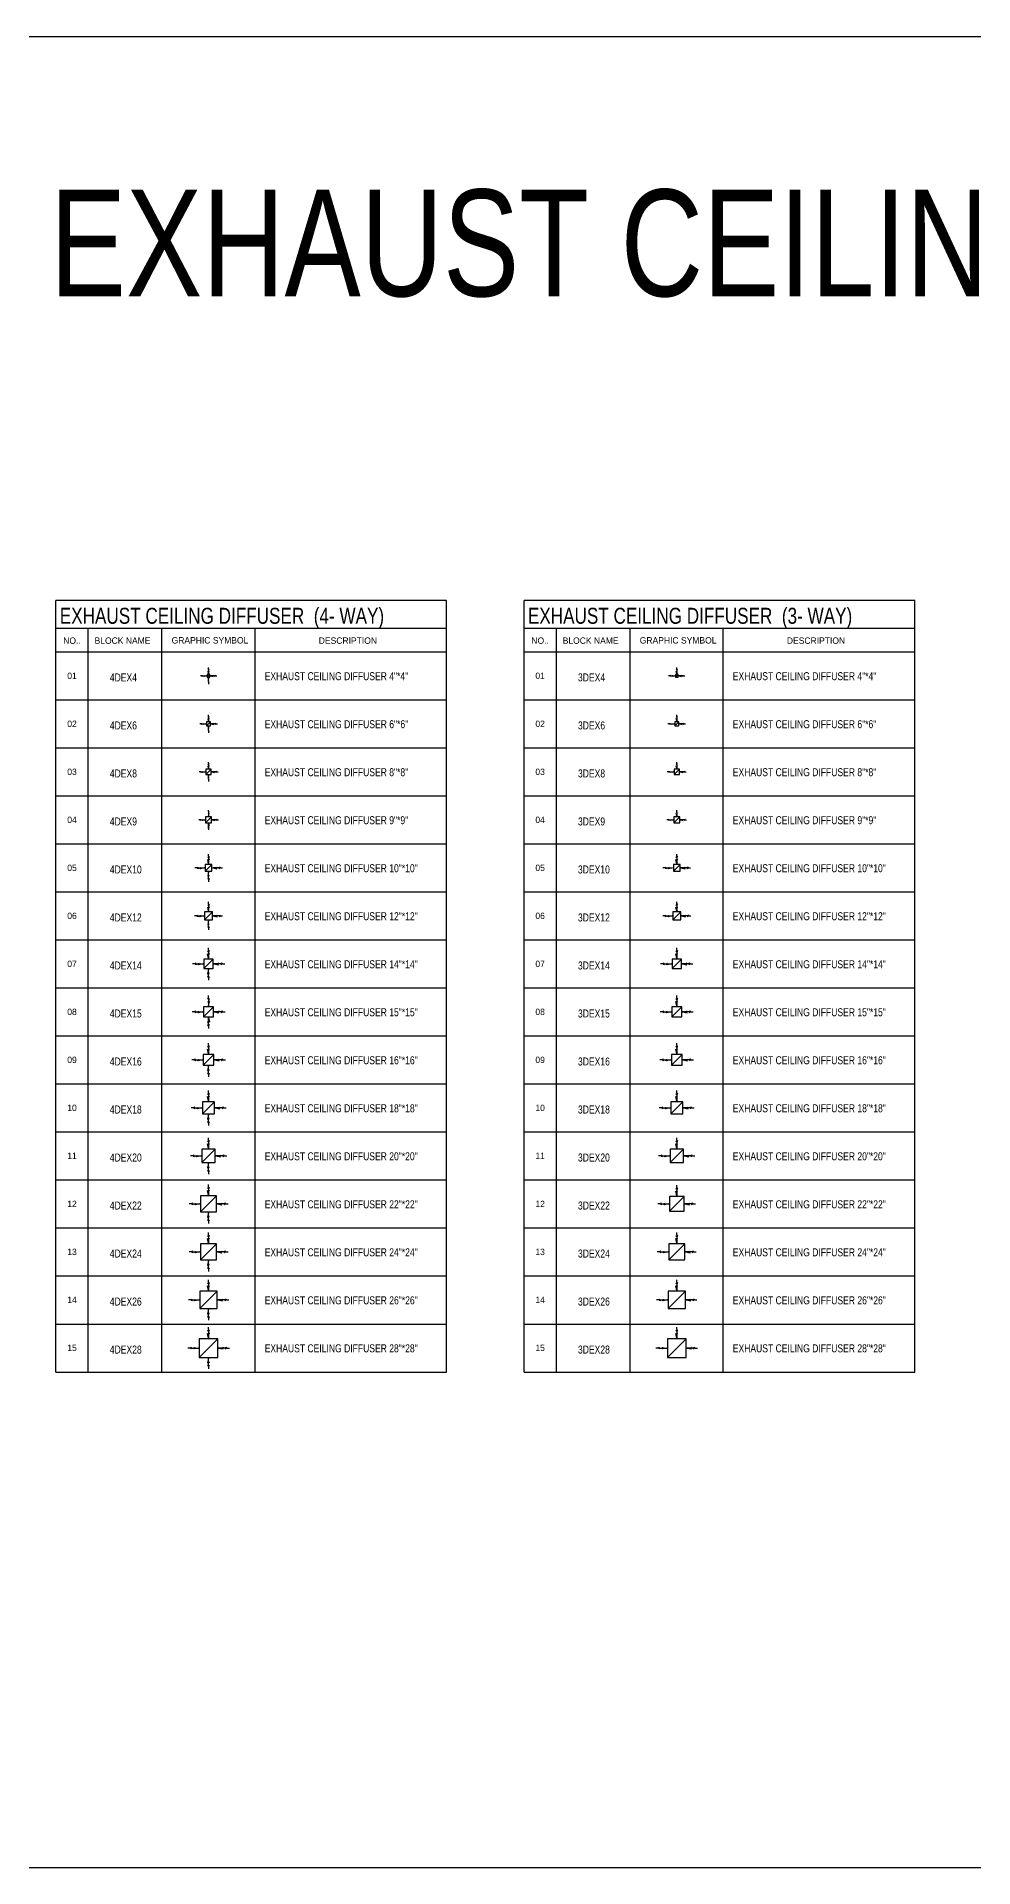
# Model space of a CAD drawing. Header units: millimetres. Extents: x 259256 to 648017, y 366981 to 480499.
# Drawn here: x 505728 to 540855, y 411861 to 480499 of the extents above; entities that cross this region are included whole.
import ezdxf
from ezdxf.enums import TextEntityAlignment as Align

# ---------------------------------------------------------------- set-up
doc = ezdxf.new("R2010")
doc.units = ezdxf.units.MM
doc.layers.get('0').update_dxf_attribs({"color": 254})
for name, color, linetype in [('11-F-A-DUCT', 11, 'Continuous'), ('40-REFERENCE-DRAWINGS-0-35', 40, 'Continuous'), ('EXHAUST GRILL', 13, 'Continuous')]:
    doc.layers.add(name, color=color, linetype=linetype)
doc.styles.add('STENCIL', font='stencil.shx')
doc.styles.add('style2', font='stencil.shx')

# ---------------------------------------------------------------- blocks, each defined once
blk = doc.blocks.new('3DEX4')
at = {"color": 13}
for p, q in [((-258, 0), (-308, 0)), ((-258, 0), (-236, 21)), ((-236, -21), (-236, 21)), ((-215, 0), (-236, -21)), ((-215, 0), (-75, 0)), ((-175, 20), (-167, 0)), ((-175, -20), (-167, 0)), ((-75, 0), (-175, -20)), ((-50, -50), (50, 50)), ((0, 215), (-21, 236)), ((-21, 236), (21, 236)), ((-20, 175), (0, 167)), ((0, 75), (-20, 175)), ((0, 258), (0, 308)), ((0, 258), (21, 236)), ((0, 215), (0, 75)), ((20, 175), (0, 167)), ((215, 0), (75, 0)), ((75, 0), (175, -20)), ((175, 20), (167, 0)), ((175, -20), (167, 0)), ((215, 0), (236, -21)), ((236, -21), (236, 21)), ((258, 0), (236, 21)), ((258, 0), (308, 0))]:
    blk.add_line(p, q, dxfattribs=at)
at = {"color": 12}
blk.add_lwpolyline([(-50, -50), (50, -50), (50, 50), (-50, 50)], close=True, dxfattribs=at)
at = {"color": 13}
for points in [[(-175, 20), (-167, 0), (-75, 0)], [(-175, -20), (-167, 0), (-75, 0)], [(-20, 175), (0, 167), (0, 75)], [(20, 175), (0, 167), (0, 75)], [(175, 20), (167, 0), (75, 0)], [(175, -20), (167, 0), (75, 0)]]:
    blk.add_solid(points, dxfattribs=at)
blk = doc.blocks.new('3DEX6')
at = {"color": 13}
for p, q in [((-283, 0), (-333, 0)), ((-283, 0), (-261, 21)), ((-261, -21), (-261, 21)), ((-200, 20), (-192, 0)), ((75, 75), (-75, -75)), ((0, 240), (-21, 261)), ((-21, 261), (21, 261)), ((-20, 200), (0, 192)), ((0, 100), (-20, 200)), ((0, 283), (0, 333)), ((0, 283), (21, 261)), ((0, 240), (0, 100)), ((20, 200), (0, 192)), ((200, 20), (192, 0)), ((261, -21), (261, 21)), ((283, 0), (261, 21)), ((283, 0), (333, 0)), ((-240, 0), (-261, -21)), ((-240, 0), (-100, 0)), ((-200, -20), (-192, 0)), ((-100, 0), (-200, -20)), ((240, 0), (100, 0)), ((100, 0), (200, -20)), ((200, -20), (192, 0)), ((240, 0), (261, -21))]:
    blk.add_line(p, q, dxfattribs=at)
at = {"color": 12}
blk.add_lwpolyline([(-75, -75), (75, -75), (75, 75), (-75, 75)], close=True, dxfattribs=at)
at = {"color": 13}
for points in [[(-200, 20), (-192, 0), (-100, 0)], [(-20, 200), (0, 192), (0, 100)], [(20, 200), (0, 192), (0, 100)], [(200, 20), (192, 0), (100, 0)], [(-200, -20), (-192, 0), (-100, 0)], [(200, -20), (192, 0), (100, 0)]]:
    blk.add_solid(points, dxfattribs=at)
blk = doc.blocks.new('3DEX8')
at = {"color": 13}
for p, q in [((-308, 0), (-358, 0)), ((-308, 0), (-286, 21)), ((-286, -21), (-286, 21)), ((-265, 0), (-286, -21)), ((-265, 0), (-125, 0)), ((-225, 20), (-217, 0)), ((-225, -20), (-217, 0)), ((-125, 0), (-225, -20)), ((100, 100), (-100, -100)), ((0, 265), (-21, 286)), ((-21, 286), (21, 286)), ((-20, 225), (0, 217)), ((0, 125), (-20, 225)), ((0, 308), (0, 358)), ((0, 308), (21, 286)), ((0, 265), (0, 125)), ((20, 225), (0, 217)), ((265, 0), (125, 0)), ((125, 0), (225, -20)), ((225, 20), (217, 0)), ((225, -20), (217, 0)), ((265, 0), (286, -21)), ((286, -21), (286, 21)), ((308, 0), (286, 21)), ((308, 0), (358, 0))]:
    blk.add_line(p, q, dxfattribs=at)
at = {"color": 12}
blk.add_lwpolyline([(-100, -100), (100, -100), (100, 100), (-100, 100)], close=True, dxfattribs=at)
at = {"color": 13}
for points in [[(-225, 20), (-217, 0), (-125, 0)], [(-225, -20), (-217, 0), (-125, 0)], [(-20, 225), (0, 217), (0, 125)], [(20, 225), (0, 217), (0, 125)], [(225, 20), (217, 0), (125, 0)], [(225, -20), (217, 0), (125, 0)]]:
    blk.add_solid(points, dxfattribs=at)
blk = doc.blocks.new('3DEX10')
at = {"color": 13}
for p, q in [((-442, 0), (-520, 0)), ((-442, 0), (-408, 33)), ((-408, -33), (-408, 33)), ((-375, 0), (-408, -33)), ((-375, 0), (-156, 0)), ((-312, 31), (-299, 0)), ((-312, -31), (-299, 0)), ((-156, 0), (-312, -31)), ((125, 125), (-125, -125)), ((0, 375), (-33, 408)), ((-33, 408), (33, 408)), ((-31, 312), (0, 299)), ((0, 156), (-31, 312)), ((0, 442), (0, 520)), ((0, 442), (33, 408)), ((0, 375), (0, 156)), ((31, 312), (0, 299)), ((375, 0), (156, 0)), ((156, 0), (312, -31)), ((312, 31), (299, 0)), ((312, -31), (299, 0)), ((375, 0), (408, -33)), ((408, -33), (408, 33)), ((442, 0), (408, 33)), ((442, 0), (520, 0))]:
    blk.add_line(p, q, dxfattribs=at)
at = {"color": 12}
blk.add_lwpolyline([(-125, -125), (125, -125), (125, 125), (-125, 125)], close=True, dxfattribs=at)
at = {"color": 13}
for points in [[(-312, 31), (-299, 0), (-156, 0)], [(-312, -31), (-299, 0), (-156, 0)], [(-31, 312), (0, 299), (0, 156)], [(31, 312), (0, 299), (0, 156)], [(312, 31), (299, 0), (156, 0)], [(312, -31), (299, 0), (156, 0)]]:
    blk.add_solid(points, dxfattribs=at)
blk = doc.blocks.new('3DEX12')
at = {"color": 13}
for p, q in [((-449, 0), (-524, 0)), ((-449, 0), (-417, 32)), ((-417, -32), (-417, 32)), ((-385, 0), (-417, -32)), ((-385, 0), (-175, 0)), ((-325, 30), (-312, 0)), ((-325, -30), (-312, 0)), ((-175, 0), (-325, -30)), ((150, 150), (-150, -150)), ((0, 385), (-32, 417)), ((-32, 417), (32, 417)), ((-30, 325), (0, 312)), ((0, 175), (-30, 325)), ((0, 449), (0, 524)), ((0, 449), (32, 417)), ((0, 385), (0, 175)), ((30, 325), (0, 312)), ((385, 0), (175, 0)), ((175, 0), (325, -30)), ((325, 30), (312, 0)), ((325, -30), (312, 0)), ((385, 0), (417, -32)), ((417, -32), (417, 32)), ((449, 0), (417, 32)), ((449, 0), (524, 0))]:
    blk.add_line(p, q, dxfattribs=at)
at = {"color": 12}
blk.add_lwpolyline([(-150, -150), (150, -150), (150, 150), (-150, 150)], close=True, dxfattribs=at)
at = {"color": 13}
for points in [[(-325, 30), (-312, 0), (-175, 0)], [(-325, -30), (-312, 0), (-175, 0)], [(-30, 325), (0, 312), (0, 175)], [(30, 325), (0, 312), (0, 175)], [(325, 30), (312, 0), (175, 0)], [(325, -30), (312, 0), (175, 0)]]:
    blk.add_solid(points, dxfattribs=at)
blk = doc.blocks.new('3DEX14')
at = {"color": 13}
for p, q in [((-520, 0), (-607, 0)), ((-520, 0), (-482, 37)), ((-482, -37), (-482, 37)), ((-445, 0), (-482, -37)), ((-445, 0), (-200, 0)), ((-375, 35), (-360, 0)), ((-375, -35), (-360, 0)), ((-200, 0), (-375, -35)), ((175, 175), (-175, -175)), ((0, 445), (-37, 482)), ((-37, 482), (37, 482)), ((-35, 375), (0, 360)), ((0, 200), (-35, 375)), ((0, 520), (0, 607)), ((0, 520), (37, 482)), ((0, 445), (0, 200)), ((35, 375), (0, 360)), ((445, 0), (200, 0)), ((200, 0), (375, -35)), ((375, 35), (360, 0)), ((375, -35), (360, 0)), ((445, 0), (482, -37)), ((482, -37), (482, 37)), ((520, 0), (482, 37)), ((520, 0), (607, 0))]:
    blk.add_line(p, q, dxfattribs=at)
at = {"color": 12}
blk.add_lwpolyline([(-175, -175), (175, -175), (175, 175), (-175, 175)], close=True, dxfattribs=at)
at = {"color": 13}
for points in [[(-375, 35), (-360, 0), (-200, 0)], [(-375, -35), (-360, 0), (-200, 0)], [(-35, 375), (0, 360), (0, 200)], [(35, 375), (0, 360), (0, 200)], [(375, 35), (360, 0), (200, 0)], [(375, -35), (360, 0), (200, 0)]]:
    blk.add_solid(points, dxfattribs=at)
blk = doc.blocks.new('3DEX16')
at = {"color": 13}
for p, q in [((-545, 0), (-632, 0)), ((-545, 0), (-507, 37)), ((-507, -37), (-507, 37)), ((-400, 35), (-385, 0)), ((200, 200), (-200, -200)), ((0, 470), (-37, 507)), ((-37, 507), (37, 507)), ((-35, 400), (0, 385)), ((0, 225), (-35, 400)), ((0, 545), (0, 632)), ((0, 545), (37, 507)), ((0, 470), (0, 225)), ((35, 400), (0, 385)), ((400, 35), (385, 0)), ((507, -37), (507, 37)), ((545, 0), (507, 37)), ((545, 0), (632, 0)), ((-470, 0), (-507, -37)), ((-470, 0), (-225, 0)), ((-400, -35), (-385, 0)), ((-225, 0), (-400, -35)), ((470, 0), (225, 0)), ((225, 0), (400, -35)), ((400, -35), (385, 0)), ((470, 0), (507, -37))]:
    blk.add_line(p, q, dxfattribs=at)
at = {"color": 12}
blk.add_lwpolyline([(-200, -200), (200, -200), (200, 200), (-200, 200)], close=True, dxfattribs=at)
at = {"color": 13}
for points in [[(-400, 35), (-385, 0), (-225, 0)], [(-35, 400), (0, 385), (0, 225)], [(35, 400), (0, 385), (0, 225)], [(400, 35), (385, 0), (225, 0)], [(-400, -35), (-385, 0), (-225, 0)], [(400, -35), (385, 0), (225, 0)]]:
    blk.add_solid(points, dxfattribs=at)
blk = doc.blocks.new('3DEX18')
at = {"color": 13}
for p, q in [((-570, 0), (-657, 0)), ((-570, 0), (-532, 37)), ((-532, -37), (-532, 37)), ((-425, 35), (-410, 0)), ((225, 225), (-225, -225)), ((0, 495), (-37, 532)), ((-37, 532), (37, 532)), ((-35, 425), (0, 410)), ((0, 250), (-35, 425)), ((0, 570), (0, 657)), ((0, 570), (37, 532)), ((0, 495), (0, 250)), ((35, 425), (0, 410)), ((425, 35), (410, 0)), ((532, -37), (532, 37)), ((570, 0), (532, 37)), ((570, 0), (657, 0)), ((-495, 0), (-532, -37)), ((-495, 0), (-250, 0)), ((-425, -35), (-410, 0)), ((-250, 0), (-425, -35)), ((495, 0), (250, 0)), ((250, 0), (425, -35)), ((425, -35), (410, 0)), ((495, 0), (532, -37))]:
    blk.add_line(p, q, dxfattribs=at)
at = {"color": 12}
blk.add_lwpolyline([(-225, -225), (225, -225), (225, 225), (-225, 225)], close=True, dxfattribs=at)
at = {"color": 13}
for points in [[(-425, 35), (-410, 0), (-250, 0)], [(-35, 425), (0, 410), (0, 250)], [(35, 425), (0, 410), (0, 250)], [(425, 35), (410, 0), (250, 0)], [(-425, -35), (-410, 0), (-250, 0)], [(425, -35), (410, 0), (250, 0)]]:
    blk.add_solid(points, dxfattribs=at)
blk = doc.blocks.new('3DEX20')
at = {"color": 13}
for p, q in [((-595, 0), (-682, 0)), ((-595, 0), (-557, 37)), ((-557, -37), (-557, 37)), ((-450, 35), (-435, 0)), ((250, 250), (-250, -250)), ((0, 520), (-37, 557)), ((-37, 557), (37, 557)), ((-35, 450), (0, 435)), ((0, 275), (-35, 450)), ((0, 595), (0, 682)), ((0, 595), (37, 557)), ((0, 520), (0, 275)), ((35, 450), (0, 435)), ((450, 35), (435, 0)), ((557, -37), (557, 37)), ((595, 0), (557, 37)), ((595, 0), (682, 0)), ((-520, 0), (-557, -37)), ((-520, 0), (-275, 0)), ((-450, -35), (-435, 0)), ((-275, 0), (-450, -35)), ((520, 0), (275, 0)), ((275, 0), (450, -35)), ((450, -35), (435, 0)), ((520, 0), (557, -37))]:
    blk.add_line(p, q, dxfattribs=at)
at = {"color": 12}
blk.add_lwpolyline([(-250, -250), (250, -250), (250, 250), (-250, 250)], close=True, dxfattribs=at)
at = {"color": 13}
for points in [[(-450, 35), (-435, 0), (-275, 0)], [(-35, 450), (0, 435), (0, 275)], [(35, 450), (0, 435), (0, 275)], [(450, 35), (435, 0), (275, 0)], [(-450, -35), (-435, 0), (-275, 0)], [(450, -35), (435, 0), (275, 0)]]:
    blk.add_solid(points, dxfattribs=at)
blk = doc.blocks.new('3DEX22')
at = {"color": 13}
for p, q in [((0, 620), (0, 707)), ((-620, 0), (-707, 0)), ((-620, 0), (-582, 37)), ((-582, -37), (-582, 37)), ((-475, 35), (-460, 0)), ((275, 275), (-275, -275)), ((0, 545), (-37, 582)), ((-37, 582), (37, 582)), ((-35, 475), (0, 460)), ((0, 300), (-35, 475)), ((0, 620), (37, 582)), ((0, 545), (0, 300)), ((35, 475), (0, 460)), ((475, 35), (460, 0)), ((582, -37), (582, 37)), ((620, 0), (582, 37)), ((620, 0), (707, 0)), ((-545, 0), (-582, -37)), ((-545, 0), (-300, 0)), ((-475, -35), (-460, 0)), ((-300, 0), (-475, -35)), ((545, 0), (300, 0)), ((300, 0), (475, -35)), ((475, -35), (460, 0)), ((545, 0), (582, -37))]:
    blk.add_line(p, q, dxfattribs=at)
at = {"color": 12}
blk.add_lwpolyline([(-275, -275), (275, -275), (275, 275), (-275, 275)], close=True, dxfattribs=at)
at = {"color": 13}
for points in [[(-475, 35), (-460, 0), (-300, 0)], [(-35, 475), (0, 460), (0, 300)], [(35, 475), (0, 460), (0, 300)], [(475, 35), (460, 0), (300, 0)], [(-475, -35), (-460, 0), (-300, 0)], [(475, -35), (460, 0), (300, 0)]]:
    blk.add_solid(points, dxfattribs=at)
blk = doc.blocks.new('3DEX24')
at = {"color": 13}
for p, q in [((0, 645), (0, 732)), ((-645, 0), (-732, 0)), ((-645, 0), (-607, 37)), ((-607, -37), (-607, 37)), ((-570, 0), (-607, -37)), ((-570, 0), (-325, 0)), ((-500, 35), (-485, 0)), ((-500, -35), (-485, 0)), ((-325, 0), (-500, -35)), ((300, 300), (-300, -300)), ((0, 570), (-37, 607)), ((-37, 607), (37, 607)), ((-35, 500), (0, 485)), ((0, 325), (-35, 500)), ((0, 645), (37, 607)), ((0, 570), (0, 325)), ((35, 500), (0, 485)), ((570, 0), (325, 0)), ((325, 0), (500, -35)), ((500, 35), (485, 0)), ((500, -35), (485, 0)), ((570, 0), (607, -37)), ((607, -37), (607, 37)), ((645, 0), (607, 37)), ((645, 0), (732, 0))]:
    blk.add_line(p, q, dxfattribs=at)
at = {"color": 12}
blk.add_lwpolyline([(-300, -300), (300, -300), (300, 300), (-300, 300)], close=True, dxfattribs=at)
at = {"color": 13}
for points in [[(-500, 35), (-485, 0), (-325, 0)], [(-500, -35), (-485, 0), (-325, 0)], [(-35, 500), (0, 485), (0, 325)], [(35, 500), (0, 485), (0, 325)], [(500, 35), (485, 0), (325, 0)], [(500, -35), (485, 0), (325, 0)]]:
    blk.add_solid(points, dxfattribs=at)
blk = doc.blocks.new('3DEX26')
at = {"color": 13}
for p, q in [((0, 670), (0, 757)), ((-670, 0), (-757, 0)), ((-670, 0), (-632, 37)), ((-632, -37), (-632, 37)), ((-525, 35), (-510, 0)), ((325, 325), (-325, -325)), ((0, 595), (-37, 632)), ((-37, 632), (37, 632)), ((-35, 525), (0, 510)), ((0, 350), (-35, 525)), ((0, 670), (37, 632)), ((0, 595), (0, 350)), ((35, 525), (0, 510)), ((525, 35), (510, 0)), ((632, -37), (632, 37)), ((670, 0), (632, 37)), ((670, 0), (757, 0)), ((-595, 0), (-632, -37)), ((-595, 0), (-350, 0)), ((-525, -35), (-510, 0)), ((-350, 0), (-525, -35)), ((595, 0), (350, 0)), ((350, 0), (525, -35)), ((525, -35), (510, 0)), ((595, 0), (632, -37))]:
    blk.add_line(p, q, dxfattribs=at)
at = {"color": 12}
blk.add_lwpolyline([(-325, -325), (325, -325), (325, 325), (-325, 325)], close=True, dxfattribs=at)
at = {"color": 13}
for points in [[(-525, 35), (-510, 0), (-350, 0)], [(-35, 525), (0, 510), (0, 350)], [(35, 525), (0, 510), (0, 350)], [(525, 35), (510, 0), (350, 0)], [(-525, -35), (-510, 0), (-350, 0)], [(525, -35), (510, 0), (350, 0)]]:
    blk.add_solid(points, dxfattribs=at)
blk = doc.blocks.new('3DEX28')
at = {"color": 13}
for p, q in [((0, 695), (0, 782)), ((0, 695), (37, 657)), ((-695, 0), (-782, 0)), ((-695, 0), (-657, 37)), ((-657, -37), (-657, 37)), ((-550, 35), (-535, 0)), ((350, 350), (-350, -350)), ((0, 620), (-37, 657)), ((-37, 657), (37, 657)), ((-35, 550), (0, 535)), ((0, 375), (-35, 550)), ((0, 620), (0, 375)), ((35, 550), (0, 535)), ((550, 35), (535, 0)), ((657, -37), (657, 37)), ((695, 0), (657, 37)), ((695, 0), (782, 0)), ((-620, 0), (-657, -37)), ((-620, 0), (-375, 0)), ((-550, -35), (-535, 0)), ((-375, 0), (-550, -35)), ((620, 0), (375, 0)), ((375, 0), (550, -35)), ((550, -35), (535, 0)), ((620, 0), (657, -37))]:
    blk.add_line(p, q, dxfattribs=at)
at = {"color": 12}
blk.add_lwpolyline([(-350, -350), (350, -350), (350, 350), (-350, 350)], close=True, dxfattribs=at)
at = {"color": 13}
for points in [[(-550, 35), (-535, 0), (-375, 0)], [(-35, 550), (0, 535), (0, 375)], [(35, 550), (0, 535), (0, 375)], [(550, 35), (535, 0), (375, 0)], [(-550, -35), (-535, 0), (-375, 0)], [(550, -35), (535, 0), (375, 0)]]:
    blk.add_solid(points, dxfattribs=at)
blk = doc.blocks.new('4DEX4')
at = {"color": 13}
for p, q in [((-258, 0), (-308, 0)), ((-258, 0), (-236, 21)), ((-236, -21), (-236, 21)), ((-215, 0), (-236, -21)), ((-215, 0), (-75, 0)), ((-175, 20), (-167, 0)), ((-175, -20), (-167, 0)), ((-75, 0), (-175, -20)), ((-50, -50), (50, 50)), ((0, 215), (-21, 236)), ((-21, 236), (21, 236)), ((-20, 175), (0, 167)), ((0, 75), (-20, 175)), ((0, 258), (0, 308)), ((0, 258), (21, 236)), ((0, 215), (0, 75)), ((20, 175), (0, 167)), ((215, 0), (75, 0)), ((75, 0), (175, -20)), ((175, 20), (167, 0)), ((175, -20), (167, 0)), ((215, 0), (236, -21)), ((236, -21), (236, 21)), ((258, 0), (236, 21)), ((258, 0), (308, 0)), ((0, -215), (-21, -236)), ((-21, -236), (21, -236)), ((0, -75), (-20, -175)), ((-20, -175), (0, -167)), ((0, -215), (0, -75)), ((20, -175), (0, -167)), ((0, -258), (21, -236)), ((0, -258), (0, -308))]:
    blk.add_line(p, q, dxfattribs=at)
at = {"color": 12}
blk.add_lwpolyline([(-50, -50), (50, -50), (50, 50), (-50, 50)], close=True, dxfattribs=at)
at = {"color": 13}
for points in [[(-175, 20), (-167, 0), (-75, 0)], [(-175, -20), (-167, 0), (-75, 0)], [(-20, 175), (0, 167), (0, 75)], [(20, 175), (0, 167), (0, 75)], [(175, 20), (167, 0), (75, 0)], [(175, -20), (167, 0), (75, 0)], [(-20, -175), (0, -167), (0, -75)], [(20, -175), (0, -167), (0, -75)]]:
    blk.add_solid(points, dxfattribs=at)
blk = doc.blocks.new('4DEX6')
at = {"color": 13}
for p, q in [((-283, 0), (-333, 0)), ((-283, 0), (-261, 21)), ((-261, -21), (-261, 21)), ((-200, 20), (-192, 0)), ((75, 75), (-75, -75)), ((0, 240), (-21, 261)), ((-21, 261), (21, 261)), ((-20, 200), (0, 192)), ((0, 100), (-20, 200)), ((0, 283), (0, 333)), ((0, 283), (21, 261)), ((0, 240), (0, 100)), ((20, 200), (0, 192)), ((200, 20), (192, 0)), ((261, -21), (261, 21)), ((283, 0), (261, 21)), ((283, 0), (333, 0)), ((-240, 0), (-261, -21)), ((-240, 0), (-100, 0)), ((-200, -20), (-192, 0)), ((-100, 0), (-200, -20)), ((0, -240), (-21, -261)), ((-21, -261), (21, -261)), ((0, -100), (-20, -200)), ((-20, -200), (0, -192)), ((0, -240), (0, -100)), ((20, -200), (0, -192)), ((0, -283), (21, -261)), ((0, -283), (0, -333)), ((240, 0), (100, 0)), ((100, 0), (200, -20)), ((200, -20), (192, 0)), ((240, 0), (261, -21))]:
    blk.add_line(p, q, dxfattribs=at)
at = {"color": 12}
blk.add_lwpolyline([(-75, -75), (75, -75), (75, 75), (-75, 75)], close=True, dxfattribs=at)
at = {"color": 13}
for points in [[(-200, 20), (-192, 0), (-100, 0)], [(-20, 200), (0, 192), (0, 100)], [(20, 200), (0, 192), (0, 100)], [(200, 20), (192, 0), (100, 0)], [(-200, -20), (-192, 0), (-100, 0)], [(-20, -200), (0, -192), (0, -100)], [(20, -200), (0, -192), (0, -100)], [(200, -20), (192, 0), (100, 0)]]:
    blk.add_solid(points, dxfattribs=at)
blk = doc.blocks.new('4DEX8')
at = {"color": 13}
for p, q in [((-308, 0), (-358, 0)), ((-308, 0), (-286, 21)), ((-286, -21), (-286, 21)), ((-265, 0), (-286, -21)), ((-265, 0), (-125, 0)), ((-225, 20), (-217, 0)), ((-225, -20), (-217, 0)), ((-125, 0), (-225, -20)), ((100, 100), (-100, -100)), ((0, 265), (-21, 286)), ((-21, 286), (21, 286)), ((-20, 225), (0, 217)), ((0, 125), (-20, 225)), ((0, 308), (0, 358)), ((0, 308), (21, 286)), ((0, 265), (0, 125)), ((20, 225), (0, 217)), ((265, 0), (125, 0)), ((125, 0), (225, -20)), ((225, 20), (217, 0)), ((225, -20), (217, 0)), ((265, 0), (286, -21)), ((286, -21), (286, 21)), ((308, 0), (286, 21)), ((308, 0), (358, 0)), ((0, -265), (-21, -286)), ((-21, -286), (21, -286)), ((0, -125), (-20, -225)), ((-20, -225), (0, -217)), ((0, -265), (0, -125)), ((20, -225), (0, -217)), ((0, -308), (21, -286)), ((0, -308), (0, -358))]:
    blk.add_line(p, q, dxfattribs=at)
at = {"color": 12}
blk.add_lwpolyline([(-100, -100), (100, -100), (100, 100), (-100, 100)], close=True, dxfattribs=at)
at = {"color": 13}
for points in [[(-225, 20), (-217, 0), (-125, 0)], [(-225, -20), (-217, 0), (-125, 0)], [(-20, 225), (0, 217), (0, 125)], [(20, 225), (0, 217), (0, 125)], [(225, 20), (217, 0), (125, 0)], [(225, -20), (217, 0), (125, 0)], [(-20, -225), (0, -217), (0, -125)], [(20, -225), (0, -217), (0, -125)]]:
    blk.add_solid(points, dxfattribs=at)
blk = doc.blocks.new('4DEX10')
at = {"color": 13}
for p, q in [((-442, 0), (-520, 0)), ((-442, 0), (-408, 33)), ((-408, -33), (-408, 33)), ((-375, 0), (-408, -33)), ((-375, 0), (-156, 0)), ((-312, 31), (-299, 0)), ((-312, -31), (-299, 0)), ((-156, 0), (-312, -31)), ((125, 125), (-125, -125)), ((0, 375), (-33, 408)), ((-33, 408), (33, 408)), ((-31, 312), (0, 299)), ((0, 156), (-31, 312)), ((0, 442), (0, 520)), ((0, 442), (33, 408)), ((0, 375), (0, 156)), ((31, 312), (0, 299)), ((375, 0), (156, 0)), ((156, 0), (312, -31)), ((312, 31), (299, 0)), ((312, -31), (299, 0)), ((375, 0), (408, -33)), ((408, -33), (408, 33)), ((442, 0), (408, 33)), ((442, 0), (520, 0)), ((0, -375), (-33, -408)), ((-33, -408), (33, -408)), ((0, -156), (-31, -312)), ((-31, -312), (0, -299)), ((0, -375), (0, -156)), ((31, -312), (0, -299)), ((0, -442), (33, -408)), ((0, -442), (0, -520))]:
    blk.add_line(p, q, dxfattribs=at)
at = {"color": 12}
blk.add_lwpolyline([(-125, -125), (125, -125), (125, 125), (-125, 125)], close=True, dxfattribs=at)
at = {"color": 13}
for points in [[(-312, 31), (-299, 0), (-156, 0)], [(-312, -31), (-299, 0), (-156, 0)], [(-31, 312), (0, 299), (0, 156)], [(31, 312), (0, 299), (0, 156)], [(312, 31), (299, 0), (156, 0)], [(312, -31), (299, 0), (156, 0)], [(-31, -312), (0, -299), (0, -156)], [(31, -312), (0, -299), (0, -156)]]:
    blk.add_solid(points, dxfattribs=at)
blk = doc.blocks.new('4DEX12')
at = {"color": 13}
for p, q in [((-449, 0), (-524, 0)), ((-449, 0), (-417, 32)), ((-417, -32), (-417, 32)), ((-385, 0), (-417, -32)), ((-385, 0), (-175, 0)), ((-325, 30), (-312, 0)), ((-325, -30), (-312, 0)), ((-175, 0), (-325, -30)), ((150, 150), (-150, -150)), ((0, 385), (-32, 417)), ((-32, 417), (32, 417)), ((-30, 325), (0, 312)), ((0, 175), (-30, 325)), ((0, 449), (0, 524)), ((0, 449), (32, 417)), ((0, 385), (0, 175)), ((30, 325), (0, 312)), ((385, 0), (175, 0)), ((175, 0), (325, -30)), ((325, 30), (312, 0)), ((325, -30), (312, 0)), ((385, 0), (417, -32)), ((417, -32), (417, 32)), ((449, 0), (417, 32)), ((449, 0), (524, 0)), ((0, -385), (-32, -417)), ((-32, -417), (32, -417)), ((0, -175), (-30, -325)), ((-30, -325), (0, -312)), ((0, -385), (0, -175)), ((30, -325), (0, -312)), ((0, -449), (32, -417)), ((0, -449), (0, -524))]:
    blk.add_line(p, q, dxfattribs=at)
at = {"color": 12}
blk.add_lwpolyline([(-150, -150), (150, -150), (150, 150), (-150, 150)], close=True, dxfattribs=at)
at = {"color": 13}
for points in [[(-325, 30), (-312, 0), (-175, 0)], [(-325, -30), (-312, 0), (-175, 0)], [(-30, 325), (0, 312), (0, 175)], [(30, 325), (0, 312), (0, 175)], [(325, 30), (312, 0), (175, 0)], [(325, -30), (312, 0), (175, 0)], [(-30, -325), (0, -312), (0, -175)], [(30, -325), (0, -312), (0, -175)]]:
    blk.add_solid(points, dxfattribs=at)
blk = doc.blocks.new('4DEX14')
at = {"color": 13}
for p, q in [((-520, 0), (-607, 0)), ((-520, 0), (-482, 37)), ((-482, -37), (-482, 37)), ((-445, 0), (-482, -37)), ((-445, 0), (-200, 0)), ((-375, 35), (-360, 0)), ((-375, -35), (-360, 0)), ((-200, 0), (-375, -35)), ((175, 175), (-175, -175)), ((0, 445), (-37, 482)), ((-37, 482), (37, 482)), ((-35, 375), (0, 360)), ((0, 200), (-35, 375)), ((0, 520), (0, 607)), ((0, 520), (37, 482)), ((0, 445), (0, 200)), ((35, 375), (0, 360)), ((445, 0), (200, 0)), ((200, 0), (375, -35)), ((375, 35), (360, 0)), ((375, -35), (360, 0)), ((445, 0), (482, -37)), ((482, -37), (482, 37)), ((520, 0), (482, 37)), ((520, 0), (607, 0)), ((0, -445), (-37, -482)), ((-37, -482), (37, -482)), ((0, -200), (-35, -375)), ((-35, -375), (0, -360)), ((0, -445), (0, -200)), ((35, -375), (0, -360)), ((0, -520), (37, -482)), ((0, -520), (0, -607))]:
    blk.add_line(p, q, dxfattribs=at)
at = {"color": 12}
blk.add_lwpolyline([(-175, -175), (175, -175), (175, 175), (-175, 175)], close=True, dxfattribs=at)
at = {"color": 13}
for points in [[(-375, 35), (-360, 0), (-200, 0)], [(-375, -35), (-360, 0), (-200, 0)], [(-35, 375), (0, 360), (0, 200)], [(35, 375), (0, 360), (0, 200)], [(375, 35), (360, 0), (200, 0)], [(375, -35), (360, 0), (200, 0)], [(-35, -375), (0, -360), (0, -200)], [(35, -375), (0, -360), (0, -200)]]:
    blk.add_solid(points, dxfattribs=at)
blk = doc.blocks.new('4DEX16')
at = {"color": 13}
for p, q in [((-545, 0), (-632, 0)), ((-545, 0), (-507, 37)), ((-507, -37), (-507, 37)), ((-400, 35), (-385, 0)), ((200, 200), (-200, -200)), ((0, 470), (-37, 507)), ((-37, 507), (37, 507)), ((-35, 400), (0, 385)), ((0, 225), (-35, 400)), ((0, 545), (0, 632)), ((0, 545), (37, 507)), ((0, 470), (0, 225)), ((35, 400), (0, 385)), ((400, 35), (385, 0)), ((507, -37), (507, 37)), ((545, 0), (507, 37)), ((545, 0), (632, 0)), ((-470, 0), (-507, -37)), ((-470, 0), (-225, 0)), ((-400, -35), (-385, 0)), ((-225, 0), (-400, -35)), ((0, -470), (-37, -507)), ((-37, -507), (37, -507)), ((0, -225), (-35, -400)), ((-35, -400), (0, -385)), ((0, -470), (0, -225)), ((35, -400), (0, -385)), ((0, -545), (37, -507)), ((0, -545), (0, -632)), ((470, 0), (225, 0)), ((225, 0), (400, -35)), ((400, -35), (385, 0)), ((470, 0), (507, -37))]:
    blk.add_line(p, q, dxfattribs=at)
at = {"color": 12}
blk.add_lwpolyline([(-200, -200), (200, -200), (200, 200), (-200, 200)], close=True, dxfattribs=at)
at = {"color": 13}
for points in [[(-400, 35), (-385, 0), (-225, 0)], [(-35, 400), (0, 385), (0, 225)], [(35, 400), (0, 385), (0, 225)], [(400, 35), (385, 0), (225, 0)], [(-400, -35), (-385, 0), (-225, 0)], [(-35, -400), (0, -385), (0, -225)], [(35, -400), (0, -385), (0, -225)], [(400, -35), (385, 0), (225, 0)]]:
    blk.add_solid(points, dxfattribs=at)
blk = doc.blocks.new('4DEX18')
at = {"color": 13}
for p, q in [((-570, 0), (-657, 0)), ((-570, 0), (-532, 37)), ((-532, -37), (-532, 37)), ((-425, 35), (-410, 0)), ((225, 225), (-225, -225)), ((0, 495), (-37, 532)), ((-37, 532), (37, 532)), ((-35, 425), (0, 410)), ((0, 250), (-35, 425)), ((0, 570), (0, 657)), ((0, 570), (37, 532)), ((0, 495), (0, 250)), ((35, 425), (0, 410)), ((425, 35), (410, 0)), ((532, -37), (532, 37)), ((570, 0), (532, 37)), ((570, 0), (657, 0)), ((-495, 0), (-532, -37)), ((-495, 0), (-250, 0)), ((-425, -35), (-410, 0)), ((-250, 0), (-425, -35)), ((0, -495), (-37, -532)), ((-37, -532), (37, -532)), ((0, -250), (-35, -425)), ((-35, -425), (0, -410)), ((0, -495), (0, -250)), ((35, -425), (0, -410)), ((0, -570), (37, -532)), ((0, -570), (0, -657)), ((495, 0), (250, 0)), ((250, 0), (425, -35)), ((425, -35), (410, 0)), ((495, 0), (532, -37))]:
    blk.add_line(p, q, dxfattribs=at)
at = {"color": 12}
blk.add_lwpolyline([(-225, -225), (225, -225), (225, 225), (-225, 225)], close=True, dxfattribs=at)
at = {"color": 13}
for points in [[(-425, 35), (-410, 0), (-250, 0)], [(-35, 425), (0, 410), (0, 250)], [(35, 425), (0, 410), (0, 250)], [(425, 35), (410, 0), (250, 0)], [(-425, -35), (-410, 0), (-250, 0)], [(-35, -425), (0, -410), (0, -250)], [(35, -425), (0, -410), (0, -250)], [(425, -35), (410, 0), (250, 0)]]:
    blk.add_solid(points, dxfattribs=at)
blk = doc.blocks.new('4DEX20')
at = {"color": 13}
for p, q in [((-595, 0), (-682, 0)), ((-595, 0), (-557, 37)), ((-557, -37), (-557, 37)), ((-450, 35), (-435, 0)), ((250, 250), (-250, -250)), ((0, 520), (-37, 557)), ((-37, 557), (37, 557)), ((-35, 450), (0, 435)), ((0, 275), (-35, 450)), ((0, 595), (0, 682)), ((0, 595), (37, 557)), ((0, 520), (0, 275)), ((35, 450), (0, 435)), ((450, 35), (435, 0)), ((557, -37), (557, 37)), ((595, 0), (557, 37)), ((595, 0), (682, 0)), ((-520, 0), (-557, -37)), ((-520, 0), (-275, 0)), ((-450, -35), (-435, 0)), ((-275, 0), (-450, -35)), ((0, -520), (-37, -557)), ((-37, -557), (37, -557)), ((0, -275), (-35, -450)), ((-35, -450), (0, -435)), ((0, -520), (0, -275)), ((35, -450), (0, -435)), ((0, -595), (37, -557)), ((0, -595), (0, -682)), ((520, 0), (275, 0)), ((275, 0), (450, -35)), ((450, -35), (435, 0)), ((520, 0), (557, -37))]:
    blk.add_line(p, q, dxfattribs=at)
at = {"color": 12}
blk.add_lwpolyline([(-250, -250), (250, -250), (250, 250), (-250, 250)], close=True, dxfattribs=at)
at = {"color": 13}
for points in [[(-450, 35), (-435, 0), (-275, 0)], [(-35, 450), (0, 435), (0, 275)], [(35, 450), (0, 435), (0, 275)], [(450, 35), (435, 0), (275, 0)], [(-450, -35), (-435, 0), (-275, 0)], [(-35, -450), (0, -435), (0, -275)], [(35, -450), (0, -435), (0, -275)], [(450, -35), (435, 0), (275, 0)]]:
    blk.add_solid(points, dxfattribs=at)
blk = doc.blocks.new('4DEX22')
at = {"color": 13}
for p, q in [((0, 645), (0, 732)), ((-645, 0), (-732, 0)), ((-645, 0), (-607, 37)), ((-607, -37), (-607, 37)), ((-500, 35), (-485, 0)), ((300, 300), (-300, -300)), ((0, 570), (-37, 607)), ((-37, 607), (37, 607)), ((-35, 500), (0, 485)), ((0, 325), (-35, 500)), ((0, 645), (37, 607)), ((0, 570), (0, 325)), ((35, 500), (0, 485)), ((500, 35), (485, 0)), ((607, -37), (607, 37)), ((645, 0), (607, 37)), ((645, 0), (732, 0)), ((-570, 0), (-607, -37)), ((-570, 0), (-325, 0)), ((-500, -35), (-485, 0)), ((-325, 0), (-500, -35)), ((0, -570), (-37, -607)), ((-37, -607), (37, -607)), ((0, -325), (-35, -500)), ((-35, -500), (0, -485)), ((0, -570), (0, -325)), ((35, -500), (0, -485)), ((0, -645), (37, -607)), ((0, -645), (0, -732)), ((570, 0), (325, 0)), ((325, 0), (500, -35)), ((500, -35), (485, 0)), ((570, 0), (607, -37))]:
    blk.add_line(p, q, dxfattribs=at)
at = {"color": 12}
blk.add_lwpolyline([(-300, -300), (300, -300), (300, 300), (-300, 300)], close=True, dxfattribs=at)
at = {"color": 13}
for points in [[(-500, 35), (-485, 0), (-325, 0)], [(-35, 500), (0, 485), (0, 325)], [(35, 500), (0, 485), (0, 325)], [(500, 35), (485, 0), (325, 0)], [(-500, -35), (-485, 0), (-325, 0)], [(-35, -500), (0, -485), (0, -325)], [(35, -500), (0, -485), (0, -325)], [(500, -35), (485, 0), (325, 0)]]:
    blk.add_solid(points, dxfattribs=at)
blk = doc.blocks.new('4DEX24')
at = {"color": 13}
for p, q in [((0, 645), (0, 732)), ((-645, 0), (-732, 0)), ((-645, 0), (-607, 37)), ((-607, -37), (-607, 37)), ((-500, 35), (-485, 0)), ((300, 300), (-300, -300)), ((0, 570), (-37, 607)), ((-37, 607), (37, 607)), ((-35, 500), (0, 485)), ((0, 325), (-35, 500)), ((0, 645), (37, 607)), ((0, 570), (0, 325)), ((35, 500), (0, 485)), ((500, 35), (485, 0)), ((607, -37), (607, 37)), ((645, 0), (607, 37)), ((645, 0), (732, 0)), ((-570, 0), (-607, -37)), ((-570, 0), (-325, 0)), ((-500, -35), (-485, 0)), ((-325, 0), (-500, -35)), ((0, -570), (-37, -607)), ((-37, -607), (37, -607)), ((0, -325), (-35, -500)), ((-35, -500), (0, -485)), ((0, -570), (0, -325)), ((35, -500), (0, -485)), ((0, -645), (37, -607)), ((0, -645), (0, -732)), ((570, 0), (325, 0)), ((325, 0), (500, -35)), ((500, -35), (485, 0)), ((570, 0), (607, -37))]:
    blk.add_line(p, q, dxfattribs=at)
at = {"color": 12}
blk.add_lwpolyline([(-300, -300), (300, -300), (300, 300), (-300, 300)], close=True, dxfattribs=at)
at = {"color": 13}
for points in [[(-500, 35), (-485, 0), (-325, 0)], [(-35, 500), (0, 485), (0, 325)], [(35, 500), (0, 485), (0, 325)], [(500, 35), (485, 0), (325, 0)], [(-500, -35), (-485, 0), (-325, 0)], [(-35, -500), (0, -485), (0, -325)], [(35, -500), (0, -485), (0, -325)], [(500, -35), (485, 0), (325, 0)]]:
    blk.add_solid(points, dxfattribs=at)
blk = doc.blocks.new('4DEX26')
at = {"color": 13}
for p, q in [((0, 670), (0, 757)), ((-670, 0), (-757, 0)), ((-670, 0), (-632, 37)), ((-632, -37), (-632, 37)), ((-525, 35), (-510, 0)), ((325, 325), (-325, -325)), ((0, 595), (-37, 632)), ((-37, 632), (37, 632)), ((-35, 525), (0, 510)), ((0, 350), (-35, 525)), ((0, 670), (37, 632)), ((0, 595), (0, 350)), ((35, 525), (0, 510)), ((525, 35), (510, 0)), ((632, -37), (632, 37)), ((670, 0), (632, 37)), ((670, 0), (757, 0)), ((-595, 0), (-632, -37)), ((-595, 0), (-350, 0)), ((-525, -35), (-510, 0)), ((-350, 0), (-525, -35)), ((0, -595), (-37, -632)), ((-37, -632), (37, -632)), ((0, -350), (-35, -525)), ((-35, -525), (0, -510)), ((0, -595), (0, -350)), ((35, -525), (0, -510)), ((0, -670), (37, -632)), ((0, -670), (0, -757)), ((595, 0), (350, 0)), ((350, 0), (525, -35)), ((525, -35), (510, 0)), ((595, 0), (632, -37))]:
    blk.add_line(p, q, dxfattribs=at)
at = {"color": 12}
blk.add_lwpolyline([(-325, -325), (325, -325), (325, 325), (-325, 325)], close=True, dxfattribs=at)
at = {"color": 13}
for points in [[(-525, 35), (-510, 0), (-350, 0)], [(-35, 525), (0, 510), (0, 350)], [(35, 525), (0, 510), (0, 350)], [(525, 35), (510, 0), (350, 0)], [(-525, -35), (-510, 0), (-350, 0)], [(-35, -525), (0, -510), (0, -350)], [(35, -525), (0, -510), (0, -350)], [(525, -35), (510, 0), (350, 0)]]:
    blk.add_solid(points, dxfattribs=at)
blk = doc.blocks.new('4DEX28')
at = {"color": 13}
for p, q in [((0, 695), (0, 782)), ((0, 695), (37, 657)), ((-695, 0), (-782, 0)), ((-695, 0), (-657, 37)), ((-657, -37), (-657, 37)), ((-550, 35), (-535, 0)), ((350, 350), (-350, -350)), ((0, 620), (-37, 657)), ((-37, 657), (37, 657)), ((-35, 550), (0, 535)), ((0, 375), (-35, 550)), ((0, 620), (0, 375)), ((35, 550), (0, 535)), ((550, 35), (535, 0)), ((657, -37), (657, 37)), ((695, 0), (657, 37)), ((695, 0), (782, 0)), ((-620, 0), (-657, -37)), ((-620, 0), (-375, 0)), ((-550, -35), (-535, 0)), ((-375, 0), (-550, -35)), ((0, -620), (-37, -657)), ((-37, -657), (37, -657)), ((0, -375), (-35, -550)), ((-35, -550), (0, -535)), ((0, -620), (0, -375)), ((35, -550), (0, -535)), ((0, -695), (37, -657)), ((620, 0), (375, 0)), ((375, 0), (550, -35)), ((550, -35), (535, 0)), ((620, 0), (657, -37)), ((0, -695), (0, -782))]:
    blk.add_line(p, q, dxfattribs=at)
at = {"color": 12}
blk.add_lwpolyline([(-350, -350), (350, -350), (350, 350), (-350, 350)], close=True, dxfattribs=at)
at = {"color": 13}
for points in [[(-550, 35), (-535, 0), (-375, 0)], [(-35, 550), (0, 535), (0, 375)], [(35, 550), (0, 535), (0, 375)], [(550, 35), (535, 0), (375, 0)], [(-550, -35), (-535, 0), (-375, 0)], [(-35, -550), (0, -535), (0, -375)], [(35, -550), (0, -535), (0, -375)], [(550, -35), (535, 0), (375, 0)]]:
    blk.add_solid(points, dxfattribs=at)
blk = doc.blocks.new('4DEX15')
at = {"color": 13}
for p, q in [((-532, 0), (-620, 0)), ((-532, 0), (-495, 37)), ((-495, -37), (-495, 37)), ((-458, 0), (-495, -37)), ((-458, 0), (-213, 0)), ((-388, 35), (-373, 0)), ((-388, -35), (-373, 0)), ((-213, 0), (-388, -35)), ((188, 188), (-188, -188)), ((0, 532), (-37, 495)), ((37, 495), (-37, 495)), ((-35, 388), (0, 373)), ((0, 532), (0, 620)), ((0, 458), (37, 495)), ((0, 458), (0, 213)), ((35, 388), (0, 373)), ((0, 213), (35, 388)), ((458, 0), (213, 0)), ((213, 0), (388, -35)), ((388, 35), (373, 0)), ((388, -35), (373, 0)), ((458, 0), (495, -37)), ((495, -37), (495, 37)), ((532, 0), (495, 37)), ((532, 0), (620, 0)), ((37, -495), (-37, -495)), ((0, -532), (-37, -495)), ((-35, -388), (0, -373)), ((0, -458), (0, -213)), ((0, -213), (35, -388)), ((35, -388), (0, -373)), ((0, -458), (37, -495)), ((0, -532), (0, -620))]:
    blk.add_line(p, q, dxfattribs=at)
at = {"color": 12}
blk.add_lwpolyline([(-188, -188), (188, -188), (188, 188), (-188, 188)], close=True, dxfattribs=at)
at = {"color": 13}
for points in [[(-388, 35), (-373, 0), (-213, 0)], [(-388, -35), (-373, 0), (-213, 0)], [(-35, 388), (0, 373), (0, 213)], [(35, 388), (0, 373), (0, 213)], [(388, 35), (373, 0), (213, 0)], [(388, -35), (373, 0), (213, 0)], [(-35, -388), (0, -373), (0, -213)], [(35, -388), (0, -373), (0, -213)]]:
    blk.add_solid(points, dxfattribs=at)
blk = doc.blocks.new('4DEX9')
at = {"color": 13}
for p, q in [((-320, 0), (-370, 0)), ((-320, 0), (-299, 21)), ((-299, -21), (-299, 21)), ((-278, 0), (-299, -21)), ((-278, 0), (-138, 0)), ((-238, 20), (-229, 0)), ((-238, -20), (-229, 0)), ((-138, 0), (-238, -20)), ((112, 112), (-112, -112)), ((0, 320), (-21, 299)), ((21, 299), (-21, 299)), ((-20, 238), (0, 229)), ((0, 320), (0, 370)), ((0, 278), (21, 299)), ((0, 278), (0, 138)), ((20, 238), (0, 229)), ((0, 138), (20, 238)), ((278, 0), (138, 0)), ((138, 0), (238, -20)), ((238, 20), (229, 0)), ((238, -20), (229, 0)), ((278, 0), (299, -21)), ((299, -21), (299, 21)), ((320, 0), (299, 21)), ((320, 0), (370, 0)), ((21, -299), (-21, -299)), ((0, -320), (-21, -299)), ((-20, -238), (0, -229)), ((0, -278), (0, -138)), ((0, -138), (20, -238)), ((20, -238), (0, -229)), ((0, -278), (21, -299)), ((0, -320), (0, -370))]:
    blk.add_line(p, q, dxfattribs=at)
at = {"color": 12}
blk.add_lwpolyline([(-112, -112), (112, -112), (112, 112), (-112, 112)], close=True, dxfattribs=at)
at = {"color": 13}
for points in [[(-238, 20), (-229, 0), (-138, 0)], [(-238, -20), (-229, 0), (-138, 0)], [(-20, 238), (0, 229), (0, 138)], [(20, 238), (0, 229), (0, 138)], [(238, 20), (229, 0), (138, 0)], [(238, -20), (229, 0), (138, 0)], [(-20, -238), (0, -229), (0, -138)], [(20, -238), (0, -229), (0, -138)]]:
    blk.add_solid(points, dxfattribs=at)
blk = doc.blocks.new('3DEX9')
at = {"color": 13}
for p, q in [((-320, 0), (-370, 0)), ((-320, 0), (-299, 21)), ((-299, -21), (-299, 21)), ((-278, 0), (-299, -21)), ((-278, 0), (-138, 0)), ((-238, 20), (-229, 0)), ((-238, -20), (-229, 0)), ((-138, 0), (-238, -20)), ((112, 112), (-112, -112)), ((0, 278), (-21, 299)), ((-21, 299), (21, 299)), ((-20, 238), (0, 229)), ((0, 138), (-20, 238)), ((0, 320), (0, 370)), ((0, 320), (21, 299)), ((0, 278), (0, 138)), ((20, 238), (0, 229)), ((278, 0), (138, 0)), ((138, 0), (238, -20)), ((238, 20), (229, 0)), ((238, -20), (229, 0)), ((278, 0), (299, -21)), ((299, -21), (299, 21)), ((320, 0), (299, 21)), ((320, 0), (370, 0))]:
    blk.add_line(p, q, dxfattribs=at)
at = {"color": 12}
blk.add_lwpolyline([(-112, -112), (112, -112), (112, 112), (-112, 112)], close=True, dxfattribs=at)
at = {"color": 13}
for points in [[(-238, 20), (-229, 0), (-138, 0)], [(-238, -20), (-229, 0), (-138, 0)], [(-20, 238), (0, 229), (0, 138)], [(20, 238), (0, 229), (0, 138)], [(238, 20), (229, 0), (138, 0)], [(238, -20), (229, 0), (138, 0)]]:
    blk.add_solid(points, dxfattribs=at)
blk = doc.blocks.new('3DEX15')
at = {"color": 13}
for p, q in [((-532, 0), (-620, 0)), ((-532, 0), (-495, 37)), ((-495, -37), (-495, 37)), ((-458, 0), (-495, -37)), ((-458, 0), (-213, 0)), ((-388, 35), (-373, 0)), ((-388, -35), (-373, 0)), ((-213, 0), (-388, -35)), ((188, 188), (-188, -188)), ((0, 458), (-37, 495)), ((-37, 495), (37, 495)), ((-35, 388), (0, 373)), ((0, 213), (-35, 388)), ((0, 532), (0, 620)), ((0, 532), (37, 495)), ((0, 458), (0, 213)), ((35, 388), (0, 373)), ((458, 0), (213, 0)), ((213, 0), (388, -35)), ((388, 35), (373, 0)), ((388, -35), (373, 0)), ((458, 0), (495, -37)), ((495, -37), (495, 37)), ((532, 0), (495, 37)), ((532, 0), (620, 0))]:
    blk.add_line(p, q, dxfattribs=at)
at = {"color": 12}
blk.add_lwpolyline([(-188, -188), (188, -188), (188, 188), (-188, 188)], close=True, dxfattribs=at)
at = {"color": 13}
for points in [[(-388, 35), (-373, 0), (-213, 0)], [(-388, -35), (-373, 0), (-213, 0)], [(-35, 388), (0, 373), (0, 213)], [(35, 388), (0, 373), (0, 213)], [(388, 35), (373, 0), (213, 0)], [(388, -35), (373, 0), (213, 0)]]:
    blk.add_solid(points, dxfattribs=at)

msp = doc.modelspace()

# ---------------------------------------------------------------- linework, layer by layer
at = {"layer": '11-F-A-DUCT'}
for p, q in [((364576, 480499), (648017, 480499)), ((364576, 411861), (648017, 411861))]:
    msp.add_line(p, q, dxfattribs=at)
at = {"layer": 'EXHAUST GRILL'}
for p, q in [((506455, 430433), (506455, 459358)), ((521101, 430433), (521101, 459358)), ((524008, 430433), (524008, 459358)), ((538654, 430433), (538654, 459358)), ((506455, 458327), (521101, 458327)), ((507651, 458327), (507651, 430433)), ((510430, 430433), (510430, 458327)), ((513923, 430433), (513923, 458327)), ((524008, 458327), (538654, 458327)), ((525204, 458327), (525204, 430433)), ((527983, 430433), (527983, 458327)), ((531477, 430433), (531477, 458327)), ((506455, 457433), (521101, 457433)), ((524008, 457433), (538654, 457433)), ((506455, 455633), (521101, 455633)), ((524008, 455633), (538654, 455633)), ((506455, 453833), (521101, 453833)), ((524008, 453833), (538654, 453833)), ((506455, 452033), (521101, 452033)), ((524008, 452033), (538654, 452033)), ((506455, 450233), (521101, 450233)), ((524008, 450233), (538654, 450233)), ((506455, 448433), (521101, 448433)), ((524008, 448433), (538654, 448433)), ((506455, 446633), (521101, 446633)), ((524008, 446633), (538654, 446633)), ((506455, 444833), (521101, 444833)), ((524008, 444833), (538654, 444833)), ((506455, 443033), (521101, 443033)), ((524008, 443033), (538654, 443033)), ((506455, 441233), (521101, 441233)), ((524008, 441233), (538654, 441233)), ((506455, 439433), (521101, 439433)), ((524008, 439433), (538654, 439433)), ((506455, 437633), (521101, 437633)), ((524008, 437633), (538654, 437633)), ((506455, 435833), (521101, 435833)), ((524008, 435833), (538654, 435833)), ((506455, 434033), (521101, 434033)), ((524008, 434033), (538654, 434033)), ((506455, 432233), (521101, 432233)), ((524008, 432233), (538654, 432233)), ((506455, 430433), (521101, 430433)), ((524008, 430433), (538654, 430433))]:
    msp.add_line(p, q, dxfattribs=at)
for points in [[(521101, 459358), (506455, 459358)], [(538654, 459358), (524008, 459358)]]:
    msp.add_lwpolyline(points, dxfattribs=at)

# ---------------------------------------------------------------- block references
for name, p in [('4DEX4', (512176, 456533)), ('3DEX4', (529730, 456533)), ('4DEX6', (512176, 454733)), ('3DEX6', (529730, 454733)), ('4DEX8', (512176, 452933)), ('3DEX8', (529730, 452933)), ('4DEX9', (512176, 451133)), ('3DEX9', (529730, 451133)), ('4DEX10', (512176, 449333)), ('3DEX10', (529730, 449333)), ('4DEX12', (512176, 447533)), ('3DEX12', (529730, 447533)), ('4DEX14', (512176, 445733)), ('3DEX14', (529730, 445733)), ('4DEX15', (512176, 443933)), ('3DEX15', (529730, 443933)), ('4DEX16', (512176, 442133)), ('3DEX16', (529730, 442133)), ('4DEX18', (512176, 440333)), ('3DEX18', (529730, 440333)), ('4DEX20', (512176, 438533)), ('3DEX20', (529730, 438533)), ('4DEX22', (512176, 436733)), ('3DEX22', (529730, 436733)), ('4DEX24', (512176, 434933)), ('3DEX24', (529730, 434933)), ('4DEX26', (512176, 433133)), ('3DEX26', (529730, 433133)), ('4DEX28', (512176, 431333)), ('3DEX28', (529730, 431333))]:
    msp.add_blockref(name, p, dxfattribs=at)

# ---------------------------------------------------------------- texts
at = {"layer": '40-REFERENCE-DRAWINGS-0-35', "lineweight": 35, "style": 'STENCIL', "width": 0.8}
msp.add_text('EXHAUST CEILING DIFFUSER', height=4000, dxfattribs=at).set_placement((506228, 470766))
at = {"layer": 'EXHAUST GRILL', "lineweight": 35, "style": 'STENCIL', "width": 0.8}
for s, p in [('EXHAUST CEILING DIFFUSER  (4- WAY)', (506598, 458485)), ('EXHAUST CEILING DIFFUSER  (3- WAY)', (524151, 458485))]:
    msp.add_text(s, height=600, dxfattribs=at).set_placement(p)
at = {"layer": 'EXHAUST GRILL', "lineweight": 35, "style": 'STENCIL'}
for s, height, p in [('NO..', 239.1, (507056, 457854)), ('BLOCK NAME', 239.1, (508950, 457854)), ('GRAPHIC SYMBOL', 239.06, (512229, 457865)), ('DESCRIPTION', 239.06, (517401, 457854)), ('NO..', 239.1, (524609, 457854)), ('BLOCK NAME', 239.1, (526503, 457854)), ('GRAPHIC SYMBOL', 239.06, (529783, 457865)), ('DESCRIPTION', 239.06, (534954, 457854))]:
    msp.add_text(s, height=height, dxfattribs=at).set_placement(p, align=Align.MIDDLE)
at = {"layer": 'EXHAUST GRILL', "color": 4, "style": 'STENCIL'}
for s, p in [('01', (507056, 456536)), ('01', (524609, 456536)), ('02', (507056, 454736)), ('02', (524609, 454736)), ('03', (507056, 452936)), ('03', (524609, 452936)), ('04', (507056, 451136)), ('04', (524609, 451136)), ('05', (507056, 449336)), ('05', (524609, 449336)), ('06', (507056, 447536)), ('06', (524609, 447536)), ('07', (507056, 445736)), ('07', (524609, 445736)), ('08', (507056, 443936)), ('08', (524609, 443936)), ('09', (507056, 442136)), ('09', (524609, 442136)), ('10', (507056, 440336)), ('10', (524609, 440336)), ('11', (507056, 438536)), ('11', (524609, 438536)), ('12', (507056, 436736)), ('12', (524609, 436736)), ('13', (507056, 434936)), ('13', (524609, 434936)), ('14', (507056, 433136)), ('14', (524609, 433136)), ('15', (507056, 431336)), ('15', (524609, 431336))]:
    msp.add_text(s, height=239.1, dxfattribs=at).set_placement(p, align=Align.MIDDLE)
at = {"layer": 'EXHAUST GRILL', "color": 4, "style": 'style2', "width": 0.8}
for s, p in [('4DEX4', (508474, 456325)), ('EXHAUST CEILING DIFFUSER 4"*4"', (514280, 456371)), ('3DEX4', (526028, 456325)), ('EXHAUST CEILING DIFFUSER 4"*4"', (531833, 456371)), ('4DEX6', (508474, 454525)), ('EXHAUST CEILING DIFFUSER 6"*6" ', (514280, 454571)), ('3DEX6', (526028, 454525)), ('EXHAUST CEILING DIFFUSER 6"*6" ', (531833, 454571)), ('4DEX8', (508474, 452725)), ('EXHAUST CEILING DIFFUSER 8"*8"', (514280, 452771)), ('3DEX8', (526028, 452725)), ('EXHAUST CEILING DIFFUSER 8"*8"', (531833, 452771)), ('4DEX9', (508474, 450925)), ('EXHAUST CEILING DIFFUSER 9"*9"', (514280, 450971)), ('3DEX9', (526028, 450925)), ('EXHAUST CEILING DIFFUSER 9"*9"', (531833, 450971)), ('4DEX10', (508474, 449125)), ('EXHAUST CEILING DIFFUSER 10"*10"', (514280, 449171)), ('3DEX10', (526028, 449125)), ('EXHAUST CEILING DIFFUSER 10"*10"', (531833, 449171)), ('4DEX12', (508474, 447325)), ('EXHAUST CEILING DIFFUSER 12"*12"', (514280, 447371)), ('3DEX12', (526028, 447325)), ('EXHAUST CEILING DIFFUSER 12"*12"', (531833, 447371)), ('4DEX14', (508474, 445525)), ('EXHAUST CEILING DIFFUSER 14"*14"', (514280, 445571)), ('3DEX14', (526028, 445525)), ('EXHAUST CEILING DIFFUSER 14"*14"', (531833, 445571)), ('4DEX15', (508474, 443725)), ('EXHAUST CEILING DIFFUSER 15"*15"', (514280, 443771)), ('3DEX15', (526028, 443725)), ('EXHAUST CEILING DIFFUSER 15"*15"', (531833, 443771)), ('4DEX16', (508474, 441925)), ('EXHAUST CEILING DIFFUSER 16"*16"', (514280, 441971)), ('3DEX16', (526028, 441925)), ('EXHAUST CEILING DIFFUSER 16"*16"', (531833, 441971)), ('4DEX18', (508474, 440125)), ('EXHAUST CEILING DIFFUSER 18"*18"', (514280, 440171)), ('3DEX18', (526028, 440125)), ('EXHAUST CEILING DIFFUSER 18"*18"', (531833, 440171)), ('4DEX20', (508474, 438325)), ('EXHAUST CEILING DIFFUSER 20"*20"', (514280, 438371)), ('3DEX20', (526028, 438325)), ('EXHAUST CEILING DIFFUSER 20"*20"', (531833, 438371)), ('4DEX22', (508474, 436525)), ('EXHAUST CEILING DIFFUSER 22"*22"', (514280, 436571)), ('3DEX22', (526028, 436525)), ('EXHAUST CEILING DIFFUSER 22"*22"', (531833, 436571)), ('4DEX24', (508474, 434725)), ('EXHAUST CEILING DIFFUSER 24"*24"', (514280, 434771)), ('3DEX24', (526028, 434725)), ('EXHAUST CEILING DIFFUSER 24"*24"', (531833, 434771)), ('4DEX26', (508474, 432925)), ('EXHAUST CEILING DIFFUSER 26"*26"', (514280, 432971)), ('3DEX26', (526028, 432925)), ('EXHAUST CEILING DIFFUSER 26"*26"', (531833, 432971)), ('4DEX28', (508474, 431125)), ('EXHAUST CEILING DIFFUSER 28"*28"', (514280, 431171)), ('3DEX28', (526028, 431125)), ('EXHAUST CEILING DIFFUSER 28"*28"', (531833, 431171))]:
    msp.add_text(s, height=300, dxfattribs=at).set_placement(p)

doc.saveas('drawing.dxf')
